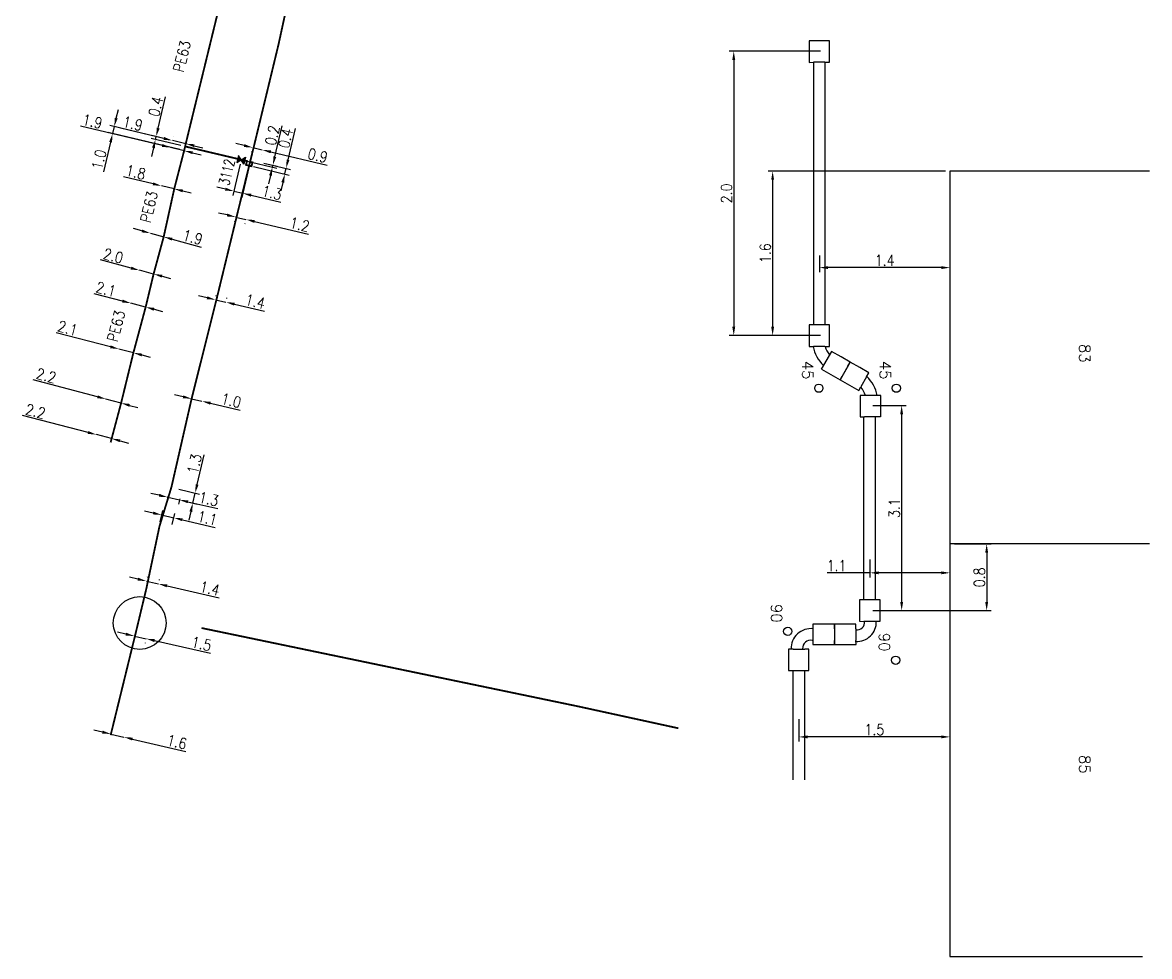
# Model space of a CAD drawing. Header units: millimetres. Extents: x 104988 to 105484, y 137061 to 138000.
# Drawn here: x 104987.9 to 105142.9, y 137261.3 to 137389.8 of the extents above; entities that cross this region are included whole.
import ezdxf
from ezdxf.enums import TextEntityAlignment as Align

# ---------------------------------------------------------------- set-up
doc = ezdxf.new("R2010")
doc.units = ezdxf.units.MM
doc.header["$PDMODE"] = 34
doc.layers.get('0').update_dxf_attribs({"linetype": 'CONTINUOUS'})
doc.layers.get('DEFPOINTS').update_dxf_attribs({"linetype": 'CONTINUOUS'})
doc.layers.add('G_120', color=4, linetype='CONTINUOUS')
doc.layers.add('G_300', color=7, linetype='CONTINUOUS')
doc.styles.add('G_ROMANS', font='ROMANS.SHX', dxfattribs={"width": 0.75})
doc.styles.get("Standard").update_dxf_attribs({"font": 'romans.shx', "width": 0.85})
doc.linetypes.add('G_TYPB_PE', pattern='A,5,-0.3,["o",Standard,S=1.5,R=0,X=0,Y=-0.5],-1.65', length=6.95)
doc.dimstyles.get("Standard").update_dxf_attribs({"dimtxt": 1.5, "dimasz": 1.2, "dimexe": 0.625, "dimexo": 0.625, "dimgap": 0.25, "dimtad": 1, "dimdec": 1, "dimzin": 0, "dimdsep": 46, "dimtxsty": 'Standard', "dimcen": -0.5, "dimadec": 0, "dimazin": 0, "dimtfac": 1, "dimtdec": 1, "dimtmove": 0, "dimatfit": 3, "dimfxl": 0, "dimtolj": 1, "dimtzin": 0, "dimarcsym": 0})

# ---------------------------------------------------------------- blocks, each defined once
blk = doc.blocks.new('*D70')
at = {"layer": 'DEFPOINTS', "color": 0, "linetype": 'Continuous', "transparency": 16777216}
for p in [(105008.77, 137325.7), (105009.27, 137324.13), (105011.63, 137325.03)]:
    blk.add_point(p, dxfattribs=at)
at = {"layer": 'G_120', "color": 0, "linetype": 'Continuous', "lineweight": -2, "transparency": 16777216}
for p, q in [((105011.9, 137326.2), (105012.85, 137330.28)), ((105009.38, 137325.56), (105012.23, 137324.89)), ((105009.88, 137323.99), (105011.91, 137323.51)), ((105011.3, 137323.66), (105011.63, 137325.03)), ((105011.03, 137322.49), (105010.76, 137321.32))]:
    blk.add_line(p, q, dxfattribs=at)
at = {"layer": 'G_120', "color": 0, "linetype": 'Continuous', "transparency": 16777216}
for points in [[(105011.7, 137326.25), (105012.09, 137326.16), (105011.63, 137325.03)], [(105010.84, 137322.53), (105011.23, 137322.44), (105011.3, 137323.66)]]:
    blk.add_solid(points, dxfattribs=at)
at = {"layer": 'G_120', "color": 0, "linetype": 'Continuous', "transparency": 16777216, "insert": (105011.53, 137329.05), "char_height": 1.5, "attachment_point": 5, "rotation": 76.9145}
blk.add_mtext('\\A1;1.3', dxfattribs=at)
blk = doc.blocks.new('*D71')
at = {"layer": 'DEFPOINTS', "color": 0, "linetype": 'Continuous', "transparency": 16777216}
for p in [(105006.65, 137320.47), (105008.7, 137321.63), (105008.34, 137320.08)]:
    blk.add_point(p, dxfattribs=at)
at = {"layer": 'G_120', "color": 0, "linetype": 'Continuous', "lineweight": -2, "transparency": 16777216}
for p, q in [((105005.85, 137322.29), (105004.68, 137322.56)), ((105006.8, 137321.08), (105007.16, 137322.63)), ((105007.01, 137322.02), (105008.7, 137321.63)), ((105008.48, 137320.69), (105008.84, 137322.24)), ((105009.87, 137321.36), (105014.36, 137320.32))]:
    blk.add_line(p, q, dxfattribs=at)
at = {"layer": 'G_120', "color": 0, "linetype": 'Continuous', "transparency": 16777216}
for points in [[(105005.89, 137322.49), (105005.8, 137322.1), (105007.01, 137322.02)], [(105009.91, 137321.56), (105009.82, 137321.17), (105008.7, 137321.63)]]:
    blk.add_solid(points, dxfattribs=at)
at = {"layer": 'G_120', "color": 0, "linetype": 'Continuous', "transparency": 16777216, "insert": (105013.31, 137321.59), "char_height": 1.5, "attachment_point": 5, "rotation": 346.935}
blk.add_mtext('\\A1;1.1', dxfattribs=at)
blk = doc.blocks.new('*D72')
at = {"layer": 'DEFPOINTS', "color": 0, "linetype": 'Continuous', "transparency": 16777216}
for p in [(105004.9, 137312.85), (105006.57, 137312.46), (105006.59, 137312.54)]:
    blk.add_point(p, dxfattribs=at)
at = {"layer": 'G_120', "color": 0, "linetype": 'Continuous', "lineweight": -2, "transparency": 16777216}
for p, q in [((105003.75, 137313.19), (105002.58, 137313.47)), ((105004.92, 137312.92), (105006.59, 137312.54)), ((105005.04, 137313.45), (105005.06, 137313.53)), ((105006.71, 137313.07), (105006.73, 137313.14)), ((105007.76, 137312.26), (105014.91, 137310.61))]:
    blk.add_line(p, q, dxfattribs=at)
at = {"layer": 'G_120', "color": 0, "linetype": 'Continuous', "transparency": 16777216}
for points in [[(105003.8, 137313.39), (105003.71, 137313), (105004.92, 137312.92)], [(105007.8, 137312.46), (105007.71, 137312.07), (105006.59, 137312.54)]]:
    blk.add_solid(points, dxfattribs=at)
at = {"layer": 'G_120', "color": 0, "linetype": 'Continuous', "transparency": 16777216, "insert": (105013.65, 137311.92), "char_height": 1.5, "attachment_point": 5, "rotation": 346.9369}
blk.add_mtext('\\A1;1.4', dxfattribs=at)
blk = doc.blocks.new('*D73')
at = {"layer": 'DEFPOINTS', "color": 0, "linetype": 'Continuous', "transparency": 16777216}
for p in [(105003.27, 137305.39), (105004.88, 137305), (105004.89, 137305.02)]:
    blk.add_point(p, dxfattribs=at)
at = {"layer": 'G_120', "color": 0, "linetype": 'Continuous', "lineweight": -2, "transparency": 16777216}
for p, q in [((105002.1, 137305.63), (105000.93, 137305.89)), ((105003.27, 137305.37), (105004.88, 137305)), ((105003.14, 137304.78), (105003.13, 137304.76)), ((105004.75, 137304.41), (105004.74, 137304.39)), ((105006.05, 137304.74), (105013.73, 137303))]:
    blk.add_line(p, q, dxfattribs=at)
at = {"layer": 'G_120', "color": 0, "linetype": 'Continuous', "transparency": 16777216}
for points in [[(105002.14, 137305.82), (105002.05, 137305.43), (105003.27, 137305.37)], [(105006.1, 137304.93), (105006.01, 137304.54), (105004.88, 137305)]]:
    blk.add_solid(points, dxfattribs=at)
at = {"layer": 'G_120', "color": 0, "linetype": 'Continuous', "transparency": 16777216, "insert": (105012.5, 137304.31), "char_height": 1.5, "attachment_point": 5, "rotation": 347.2792}
blk.add_mtext('\\A1;1.5', dxfattribs=at)
blk = doc.blocks.new('*D74')
at = {"layer": 'DEFPOINTS', "color": 0, "linetype": 'Continuous', "transparency": 16777216}
for p in [(105000.03, 137291.84), (105000.04, 137291.88), (105001.81, 137291.42)]:
    blk.add_point(p, dxfattribs=at)
at = {"layer": 'G_120', "color": 0, "linetype": 'Continuous', "lineweight": -2, "transparency": 16777216}
for p, q in [((104998.87, 137292.16), (104997.7, 137292.43)), ((105000.04, 137291.88), (105001.82, 137291.47)), ((105000.17, 137292.45), (105000.18, 137292.49)), ((105001.96, 137292.03), (105001.97, 137292.07)), ((105002.99, 137291.19), (105010.34, 137289.47))]:
    blk.add_line(p, q, dxfattribs=at)
at = {"layer": 'G_120', "color": 0, "linetype": 'Continuous', "transparency": 16777216}
for points in [[(104998.92, 137292.35), (104998.82, 137291.96), (105000.04, 137291.88)], [(105003.04, 137291.39), (105002.95, 137291), (105001.82, 137291.47)]]:
    blk.add_solid(points, dxfattribs=at)
at = {"layer": 'G_120', "color": 0, "linetype": 'Continuous', "transparency": 16777216, "insert": (105009.11, 137290.79), "char_height": 1.5, "attachment_point": 5, "rotation": 346.8132}
blk.add_mtext('\\A1;1.6', dxfattribs=at)
blk = doc.blocks.new('*D75')
at = {"layer": 'DEFPOINTS', "color": 0, "linetype": 'Continuous', "transparency": 16777216}
for p in [(105008.03, 137325.22), (105009.47, 137324.1), (105009.64, 137324.86)]:
    blk.add_point(p, dxfattribs=at)
at = {"layer": 'G_120', "color": 0, "linetype": 'Continuous', "lineweight": -2, "transparency": 16777216}
for p, q in [((105006.69, 137324.73), (105005.52, 137324.99)), ((105007.89, 137324.61), (105007.72, 137323.85)), ((105007.86, 137324.46), (105009.47, 137324.1)), ((105009.51, 137324.25), (105009.33, 137323.49)), ((105010.64, 137323.83), (105014.73, 137322.91))]:
    blk.add_line(p, q, dxfattribs=at)
at = {"layer": 'G_120', "color": 0, "linetype": 'Continuous', "transparency": 16777216}
for points in [[(105006.73, 137324.92), (105006.65, 137324.53), (105007.86, 137324.46)], [(105010.69, 137324.03), (105010.6, 137323.64), (105009.47, 137324.1)]]:
    blk.add_solid(points, dxfattribs=at)
at = {"layer": 'G_120', "color": 0, "linetype": 'Continuous', "transparency": 16777216, "insert": (105013.49, 137324.22), "char_height": 1.5, "attachment_point": 5, "rotation": 347.2792}
blk.add_mtext('\\A1;1.3', dxfattribs=at)
blk = doc.blocks.new('*D77')
at = {"layer": 'DEFPOINTS', "color": 0, "linetype": 'Continuous', "transparency": 16777216}
for p in [(105019.55, 137372.58), (105020.86, 137372.25), (105020.87, 137372.27)]:
    blk.add_point(p, dxfattribs=at)
at = {"layer": 'G_120', "color": 0, "linetype": 'Continuous', "lineweight": -2, "transparency": 16777216}
for p, q in [((105018.38, 137372.83), (105017.21, 137373.11)), ((105019.41, 137371.97), (105019.4, 137371.95)), ((105019.55, 137372.56), (105020.86, 137372.25)), ((105020.73, 137371.66), (105020.72, 137371.64)), ((105022.03, 137371.97), (105029.79, 137370.14))]:
    blk.add_line(p, q, dxfattribs=at)
at = {"layer": 'G_120', "color": 0, "linetype": 'Continuous', "transparency": 16777216}
for points in [[(105018.42, 137373.03), (105018.33, 137372.64), (105019.55, 137372.56)], [(105022.08, 137372.17), (105021.99, 137371.78), (105020.86, 137372.25)]]:
    blk.add_solid(points, dxfattribs=at)
at = {"layer": 'G_120', "color": 0, "linetype": 'Continuous', "transparency": 16777216, "insert": (105028.5, 137371.47), "char_height": 1.5, "attachment_point": 5, "rotation": 346.7427}
blk.add_mtext('\\A1;0.9', dxfattribs=at)
blk = doc.blocks.new('*D78')
at = {"layer": 'DEFPOINTS', "color": 0, "linetype": 'Continuous', "transparency": 16777216}
for p in [(105017.2, 137363.05), (105018.62, 137362.68), (105018.63, 137362.72)]:
    blk.add_point(p, dxfattribs=at)
at = {"layer": 'G_120', "color": 0, "linetype": 'Continuous', "lineweight": -2, "transparency": 16777216}
for p, q in [((105016.03, 137363.29), (105014.86, 137363.56)), ((105017.06, 137362.44), (105017.05, 137362.4)), ((105017.2, 137363.01), (105018.62, 137362.68)), ((105019.79, 137362.41), (105027.23, 137360.66)), ((105018.49, 137362.11), (105018.48, 137362.07))]:
    blk.add_line(p, q, dxfattribs=at)
at = {"layer": 'G_120', "color": 0, "linetype": 'Continuous', "transparency": 16777216}
for points in [[(105016.07, 137363.48), (105015.98, 137363.09), (105017.2, 137363.01)], [(105019.83, 137362.6), (105019.74, 137362.21), (105018.62, 137362.68)]]:
    blk.add_solid(points, dxfattribs=at)
at = {"layer": 'G_120', "color": 0, "linetype": 'Continuous', "transparency": 16777216, "insert": (105026.01, 137361.98), "char_height": 1.5, "attachment_point": 5, "rotation": 346.8277}
blk.add_mtext('\\A1;1.2', dxfattribs=at)
blk = doc.blocks.new('*D79')
at = {"layer": 'DEFPOINTS', "color": 0, "linetype": 'Continuous', "transparency": 16777216}
for p in [(105014.4, 137351.51), (105015.83, 137351.18), (105015.85, 137351.3)]:
    blk.add_point(p, dxfattribs=at)
at = {"layer": 'G_120', "color": 0, "linetype": 'Continuous', "lineweight": -2, "transparency": 16777216}
for p, q in [((105013.26, 137351.9), (105012.09, 137352.18)), ((105014.43, 137351.63), (105015.85, 137351.3)), ((105014.54, 137352.12), (105014.57, 137352.24)), ((105015.97, 137351.78), (105016, 137351.91)), ((105017.02, 137351.02), (105021.16, 137350.06))]:
    blk.add_line(p, q, dxfattribs=at)
at = {"layer": 'G_120', "color": 0, "linetype": 'Continuous', "transparency": 16777216}
for points in [[(105013.31, 137352.1), (105013.22, 137351.71), (105014.43, 137351.63)], [(105017.07, 137351.22), (105016.98, 137350.83), (105015.85, 137351.3)]]:
    blk.add_solid(points, dxfattribs=at)
at = {"layer": 'G_120', "color": 0, "linetype": 'Continuous', "transparency": 16777216, "insert": (105019.9, 137351.38), "char_height": 1.5, "attachment_point": 5, "rotation": 346.8277}
blk.add_mtext('\\A1;1.4', dxfattribs=at)
blk = doc.blocks.new('*D80')
at = {"layer": 'DEFPOINTS', "color": 0, "linetype": 'Continuous', "transparency": 16777216}
for p in [(105011.14, 137338.01), (105012.57, 137337.67), (105012.57, 137337.67)]:
    blk.add_point(p, dxfattribs=at)
at = {"layer": 'G_120', "color": 0, "linetype": 'Continuous', "lineweight": -2, "transparency": 16777216}
for p, q in [((105009.98, 137338.28), (105008.81, 137338.55)), ((105011.14, 137338.01), (105012.57, 137337.67)), ((105013.74, 137337.4), (105017.82, 137336.44))]:
    blk.add_line(p, q, dxfattribs=at)
at = {"layer": 'G_120', "color": 0, "linetype": 'Continuous', "transparency": 16777216}
for points in [[(105010.02, 137338.47), (105009.93, 137338.08), (105011.14, 137338.01)], [(105013.78, 137337.59), (105013.69, 137337.2), (105012.57, 137337.67)]]:
    blk.add_solid(points, dxfattribs=at)
at = {"layer": 'G_120', "color": 0, "linetype": 'Continuous', "transparency": 16777216, "insert": (105016.59, 137337.76), "char_height": 1.5, "attachment_point": 5, "rotation": 346.8277}
blk.add_mtext('\\A1;1.0', dxfattribs=at)
blk = doc.blocks.new('*D61')
at = {"layer": 'DEFPOINTS', "color": 0, "linetype": 'Continuous', "transparency": 16777216}
for p in [(105104.24, 137337.08), (105104.24, 137308.86), (105108.83, 137308.86)]:
    blk.add_point(p, dxfattribs=at)
at = {"layer": 'G_120', "color": 0, "linetype": 'Continuous', "lineweight": -2, "transparency": 16777216}
for p, q in [((105104.86, 137337.08), (105109.45, 137337.08)), ((105108.83, 137335.88), (105108.83, 137310.06)), ((105104.86, 137308.86), (105109.45, 137308.86))]:
    blk.add_line(p, q, dxfattribs=at)
at = {"layer": 'G_120', "color": 0, "linetype": 'Continuous', "transparency": 16777216}
for points in [[(105108.63, 137335.88), (105109.03, 137335.88), (105108.83, 137337.08)], [(105108.63, 137310.06), (105109.03, 137310.06), (105108.83, 137308.86)]]:
    blk.add_solid(points, dxfattribs=at)
at = {"layer": 'G_120', "color": 0, "linetype": 'Continuous', "transparency": 16777216, "insert": (105107.83, 137322.97), "char_height": 1.5, "attachment_point": 5, "rotation": 90}
blk.add_mtext('\\A1;3.1', dxfattribs=at)
blk = doc.blocks.new('*D62')
at = {"layer": 'DEFPOINTS', "color": 0, "linetype": 'Continuous', "transparency": 16777216}
for p in [(105115.48, 137318.03), (105105.31, 137308.86), (105120.53, 137308.86)]:
    blk.add_point(p, dxfattribs=at)
at = {"layer": 'G_120', "color": 0, "linetype": 'Continuous', "lineweight": -2, "transparency": 16777216}
for p, q in [((105116.1, 137318.03), (105121.15, 137318.03)), ((105120.53, 137316.83), (105120.53, 137310.06)), ((105105.93, 137308.86), (105121.15, 137308.86))]:
    blk.add_line(p, q, dxfattribs=at)
at = {"layer": 'G_120', "color": 0, "linetype": 'Continuous', "transparency": 16777216}
for points in [[(105120.33, 137316.83), (105120.73, 137316.83), (105120.53, 137318.03)], [(105120.33, 137310.06), (105120.73, 137310.06), (105120.53, 137308.86)]]:
    blk.add_solid(points, dxfattribs=at)
at = {"layer": 'G_120', "color": 0, "linetype": 'Continuous', "transparency": 16777216, "insert": (105119.53, 137313.44), "char_height": 1.5, "attachment_point": 5, "rotation": 90}
blk.add_mtext('\\A1;0.8', dxfattribs=at)
blk = doc.blocks.new('*D63')
at = {"layer": 'DEFPOINTS', "color": 0, "linetype": 'Continuous', "transparency": 16777216}
for p in [(105104.47, 137316.5), (105115.48, 137316.5), (105104.47, 137314.06)]:
    blk.add_point(p, dxfattribs=at)
at = {"layer": 'G_120', "color": 0, "linetype": 'Continuous', "lineweight": -2, "transparency": 16777216}
for p, q in [((105104.47, 137315.88), (105104.47, 137313.43)), ((105115.48, 137315.88), (105115.48, 137313.43)), ((105104.47, 137314.06), (105098.57, 137314.06)), ((105114.28, 137314.06), (105105.67, 137314.06))]:
    blk.add_line(p, q, dxfattribs=at)
at = {"layer": 'G_120', "color": 0, "linetype": 'Continuous', "transparency": 16777216}
for points in [[(105105.67, 137314.26), (105105.67, 137313.86), (105104.47, 137314.06)], [(105114.28, 137314.26), (105114.28, 137313.86), (105115.48, 137314.06)]]:
    blk.add_solid(points, dxfattribs=at)
at = {"layer": 'G_120', "color": 0, "linetype": 'Continuous', "transparency": 16777216, "insert": (105099.88, 137315.06), "char_height": 1.5, "attachment_point": 5}
blk.add_mtext('\\A1;1.1', dxfattribs=at)
blk = doc.blocks.new('*D64')
at = {"layer": 'DEFPOINTS', "color": 0, "linetype": 'Continuous', "transparency": 16777216}
for p in [(105094.68, 137294.55), (105115.48, 137294.93), (105094.68, 137291.49)]:
    blk.add_point(p, dxfattribs=at)
at = {"layer": 'G_120', "color": 0, "linetype": 'Continuous', "lineweight": -2, "transparency": 16777216}
for p, q in [((105115.48, 137294.31), (105115.48, 137290.87)), ((105094.68, 137293.93), (105094.68, 137290.87)), ((105114.28, 137291.49), (105095.88, 137291.49))]:
    blk.add_line(p, q, dxfattribs=at)
at = {"layer": 'G_120', "color": 0, "linetype": 'Continuous', "transparency": 16777216}
for points in [[(105095.88, 137291.69), (105095.88, 137291.29), (105094.68, 137291.49)], [(105114.28, 137291.69), (105114.28, 137291.29), (105115.48, 137291.49)]]:
    blk.add_solid(points, dxfattribs=at)
at = {"layer": 'G_120', "color": 0, "linetype": 'Continuous', "transparency": 16777216, "insert": (105105.08, 137292.49), "char_height": 1.5, "attachment_point": 5}
blk.add_mtext('\\A1;1.5', dxfattribs=at)
blk = doc.blocks.new('*D65')
at = {"layer": 'DEFPOINTS', "color": 0, "linetype": 'Continuous', "transparency": 16777216}
for p in [(105097.51, 137358.35), (105115.48, 137358.27), (105097.51, 137356.05)]:
    blk.add_point(p, dxfattribs=at)
at = {"layer": 'G_120', "color": 0, "linetype": 'Continuous', "lineweight": -2, "transparency": 16777216}
for p, q in [((105097.51, 137357.72), (105097.51, 137355.43)), ((105115.48, 137357.64), (105115.48, 137355.43)), ((105114.28, 137356.05), (105098.71, 137356.05))]:
    blk.add_line(p, q, dxfattribs=at)
at = {"layer": 'G_120', "color": 0, "linetype": 'Continuous', "transparency": 16777216}
for points in [[(105098.71, 137356.25), (105098.71, 137355.85), (105097.51, 137356.05)], [(105114.28, 137356.25), (105114.28, 137355.85), (105115.48, 137356.05)]]:
    blk.add_solid(points, dxfattribs=at)
at = {"layer": 'G_120', "color": 0, "linetype": 'Continuous', "transparency": 16777216, "insert": (105106.49, 137357.05), "char_height": 1.5, "attachment_point": 5}
blk.add_mtext('\\A1;1.4', dxfattribs=at)
blk = doc.blocks.new('*D66')
at = {"layer": 'DEFPOINTS', "color": 0, "linetype": 'Continuous', "transparency": 16777216}
for p in [(105115.48, 137369.33), (105091.08, 137346.72), (105097.89, 137346.72)]:
    blk.add_point(p, dxfattribs=at)
at = {"layer": 'G_120', "color": 0, "linetype": 'Continuous', "lineweight": -2, "transparency": 16777216}
for p, q in [((105114.86, 137369.33), (105090.46, 137369.33)), ((105091.08, 137368.13), (105091.08, 137347.92)), ((105097.27, 137346.72), (105090.46, 137346.72))]:
    blk.add_line(p, q, dxfattribs=at)
at = {"layer": 'G_120', "color": 0, "linetype": 'Continuous', "transparency": 16777216}
for points in [[(105090.88, 137368.13), (105091.28, 137368.13), (105091.08, 137369.33)], [(105090.88, 137347.92), (105091.28, 137347.92), (105091.08, 137346.72)]]:
    blk.add_solid(points, dxfattribs=at)
at = {"layer": 'G_120', "color": 0, "linetype": 'Continuous', "transparency": 16777216, "insert": (105090.08, 137358.03), "char_height": 1.5, "attachment_point": 5, "rotation": 90}
blk.add_mtext('\\A1;1.6', dxfattribs=at)
blk = doc.blocks.new('*D67')
at = {"layer": 'DEFPOINTS', "color": 0, "linetype": 'Continuous', "transparency": 16777216}
for p in [(105098.27, 137385.81), (105085.73, 137346.72), (105098.27, 137346.72)]:
    blk.add_point(p, dxfattribs=at)
at = {"layer": 'G_120', "color": 0, "linetype": 'Continuous', "lineweight": -2, "transparency": 16777216}
for p, q in [((105097.65, 137385.81), (105085.11, 137385.81)), ((105085.73, 137384.61), (105085.73, 137347.92)), ((105097.65, 137346.72), (105085.11, 137346.72))]:
    blk.add_line(p, q, dxfattribs=at)
at = {"layer": 'G_120', "color": 0, "linetype": 'Continuous', "transparency": 16777216}
for points in [[(105085.53, 137384.61), (105085.93, 137384.61), (105085.73, 137385.81)], [(105085.53, 137347.92), (105085.93, 137347.92), (105085.73, 137346.72)]]:
    blk.add_solid(points, dxfattribs=at)
at = {"layer": 'G_120', "color": 0, "linetype": 'Continuous', "transparency": 16777216, "insert": (105084.73, 137366.26), "char_height": 1.5, "attachment_point": 5, "rotation": 90}
blk.add_mtext('\\A1;2.0', dxfattribs=at)
blk = doc.blocks.new('*D253')
at = {"layer": 'DEFPOINTS', "color": 0, "linetype": 'Continuous', "transparency": 16777216}
for p in [(105017.97, 137370.89), (105020.46, 137370.57), (105022.32, 137370.13)]:
    blk.add_point(p, dxfattribs=at)
at = {"layer": 'G_300', "color": 0, "linetype": 'Continuous', "lineweight": -2, "transparency": 16777216}
for p, q in [((105022.59, 137371.3), (105023.58, 137375.56)), ((105018.58, 137370.75), (105022.87, 137369.75)), ((105021.07, 137370.43), (105022.93, 137369.99)), ((105022.26, 137369.89), (105022.32, 137370.13)), ((105021.99, 137368.73), (105021.72, 137367.56))]:
    blk.add_line(p, q, dxfattribs=at)
at = {"layer": 'G_300', "color": 0, "linetype": 'Continuous', "transparency": 16777216}
for points in [[(105022.4, 137371.35), (105022.79, 137371.26), (105022.32, 137370.13)], [(105021.8, 137368.77), (105022.18, 137368.68), (105022.26, 137369.89)]]:
    blk.add_solid(points, dxfattribs=at)
at = {"layer": 'G_300', "color": 0, "linetype": 'Continuous', "transparency": 16777216, "insert": (105022.25, 137374.24), "char_height": 1.5, "attachment_point": 5, "rotation": 76.8644}
blk.add_mtext('\\A1;0.2', dxfattribs=at)
blk = doc.blocks.new('G_300_04')
at = {"linetype": 'Continuous'}
h = blk.add_hatch(color=0, dxfattribs=at)
h.paths.add_polyline_path([(-1, 1), (-1, -1), (0, 0)])
h.paths.add_polyline_path([(1, 1), (0, 0), (1, -1)])
at = {"color": 0, "linetype": 'Continuous', "flags": 128}
blk.add_lwpolyline([(-1, -1), (1, 1), (1, -1), (-1, 1)], close=True, dxfattribs=at)
at = {"color": 0, "linetype": 'Continuous', "style": 'G_ROMANS', "width": 0.75}
blk.add_attdef('NUM', text='', height=1.5, dxfattribs=at).set_placement((0, 2.1), align=Align.MIDDLE_CENTER)
at = {"color": 0, "linetype": 'Continuous', "style": 'G_ROMANS', "width": 0.75, "flags": 3}
for tag, p in [('DEF_LEG', (0, -5)), ('DEF_COUP', (0, -7.5)), ('DEF_TYPE', (0, -10))]:
    blk.add_attdef(tag, text='', height=1.2, dxfattribs=at).set_placement(p, align=Align.MIDDLE)
blk = doc.blocks.new('*D254')
at = {"layer": 'DEFPOINTS', "color": 0, "linetype": 'Continuous', "transparency": 16777216}
for p in [(105019.06, 137370.08), (105020.46, 137370.57), (105024.14, 137369.71)]:
    blk.add_point(p, dxfattribs=at)
at = {"layer": 'G_120', "color": 0, "linetype": 'Continuous', "lineweight": -2, "transparency": 16777216}
for p, q in [((105024.41, 137370.88), (105025.42, 137375.19)), ((105021.07, 137370.43), (105024.75, 137369.57)), ((105019.67, 137369.94), (105024.56, 137368.79)), ((105023.96, 137368.93), (105024.14, 137369.71)), ((105023.68, 137367.77), (105023.41, 137366.6))]:
    blk.add_line(p, q, dxfattribs=at)
at = {"layer": 'G_120', "color": 0, "linetype": 'Continuous', "transparency": 16777216}
for points in [[(105024.22, 137370.92), (105024.6, 137370.83), (105024.14, 137369.71)], [(105023.49, 137367.81), (105023.88, 137367.72), (105023.96, 137368.93)]]:
    blk.add_solid(points, dxfattribs=at)
at = {"layer": 'G_120', "color": 0, "linetype": 'Continuous', "transparency": 16777216, "insert": (105024.08, 137373.85), "char_height": 1.5, "attachment_point": 5, "rotation": 76.8644}
blk.add_mtext('\\A1;0.4', dxfattribs=at)
blk = doc.blocks.new('*D255')
at = {"layer": 'DEFPOINTS', "color": 0, "linetype": 'Continuous', "transparency": 16777216}
for p in [(105017.97, 137370.89), (105019.19, 137370.61), (105016.96, 137366.57)]:
    blk.add_point(p, dxfattribs=at)
at = {"layer": 'G_300', "color": 0, "linetype": 'Continuous', "lineweight": -2, "transparency": 16777216}
for p, q in [((105017.83, 137370.29), (105016.81, 137365.96)), ((105019.05, 137370), (105018.03, 137365.68)), ((105015.79, 137366.85), (105014.62, 137367.12)), ((105016.96, 137366.57), (105018.17, 137366.28)), ((105019.34, 137366.01), (105023.42, 137365.05))]:
    blk.add_line(p, q, dxfattribs=at)
at = {"layer": 'G_300', "color": 0, "linetype": 'Continuous', "transparency": 16777216}
for points in [[(105015.83, 137367.04), (105015.74, 137366.65), (105016.96, 137366.57)], [(105019.39, 137366.2), (105019.29, 137365.81), (105018.17, 137366.28)]]:
    blk.add_solid(points, dxfattribs=at)
at = {"layer": 'G_300', "color": 0, "linetype": 'Continuous', "transparency": 16777216, "insert": (105022.19, 137366.36), "char_height": 1.5, "attachment_point": 5, "rotation": 346.7422}
blk.add_mtext('\\A1;1.3', dxfattribs=at)
blk = doc.blocks.new('*D256')
at = {"layer": 'DEFPOINTS', "color": 0, "linetype": 'Continuous', "transparency": 16777216}
for p in [(105006.17, 137373.69), (105008.49, 137373.54), (105010.25, 137372.72)]:
    blk.add_point(p, dxfattribs=at)
at = {"layer": 'G_120', "color": 0, "linetype": 'Continuous', "lineweight": -2, "transparency": 16777216}
for p, q in [((105006.54, 137375.24), (105007.57, 137379.55)), ((105009.64, 137372.86), (105005.56, 137373.83)), ((105007.88, 137373.69), (105005.66, 137374.22)), ((105006.17, 137373.69), (105006.26, 137374.07)), ((105005.89, 137372.52), (105005.62, 137371.35))]:
    blk.add_line(p, q, dxfattribs=at)
at = {"layer": 'G_120', "color": 0, "linetype": 'Continuous', "transparency": 16777216}
for points in [[(105006.35, 137375.29), (105006.74, 137375.19), (105006.26, 137374.07)], [(105005.7, 137372.57), (105006.09, 137372.47), (105006.17, 137373.69)]]:
    blk.add_solid(points, dxfattribs=at)
at = {"layer": 'G_120', "color": 0, "linetype": 'Continuous', "transparency": 16777216, "insert": (105006.22, 137378.21), "char_height": 1.5, "attachment_point": 5, "rotation": 76.5924}
blk.add_mtext('\\A1;0.4', dxfattribs=at)
blk = doc.blocks.new('*D257')
at = {"layer": 'DEFPOINTS', "color": 0, "linetype": 'Continuous', "transparency": 16777216}
for p in [(105008.49, 137373.54), (105010.25, 137372.72), (105010.34, 137373.1)]:
    blk.add_point(p, dxfattribs=at)
at = {"layer": 'G_120', "color": 0, "linetype": 'Continuous', "lineweight": -2, "transparency": 16777216}
for p, q in [((105007.32, 137373.82), (105001.38, 137375.24)), ((105010.34, 137373.1), (105008.49, 137373.54)), ((105008.64, 137374.15), (105008.64, 137374.15)), ((105010.39, 137373.32), (105010.49, 137373.71)), ((105011.51, 137372.82), (105012.68, 137372.54))]:
    blk.add_line(p, q, dxfattribs=at)
at = {"layer": 'G_120', "color": 0, "linetype": 'Continuous', "transparency": 16777216}
for points in [[(105007.37, 137374.02), (105007.28, 137373.63), (105008.49, 137373.54)], [(105011.55, 137373.02), (105011.46, 137372.63), (105010.34, 137373.1)]]:
    blk.add_solid(points, dxfattribs=at)
at = {"layer": 'G_120', "color": 0, "linetype": 'Continuous', "transparency": 16777216, "insert": (105003.04, 137375.87), "char_height": 1.5, "attachment_point": 5, "rotation": 346.5924}
blk.add_mtext('\\A1;1.9', dxfattribs=at)
blk = doc.blocks.new('*D344')
at = {"layer": 'DEFPOINTS', "color": 0, "linetype": 'Continuous', "transparency": 16777216}
for p in [(105000.5, 137375.45), (105008.49, 137373.54), (105010.11, 137372.13)]:
    blk.add_point(p, dxfattribs=at)
at = {"layer": 'G_120', "color": 0, "linetype": 'Continuous', "lineweight": -2, "transparency": 16777216}
for p, q in [((105000.78, 137376.61), (105001.06, 137377.78)), ((105007.88, 137373.69), (104999.89, 137375.59)), ((105000.5, 137375.45), (105000.27, 137374.48)), ((104999.99, 137373.31), (104999.02, 137369.24)), ((105009.5, 137372.28), (104999.66, 137374.62))]:
    blk.add_line(p, q, dxfattribs=at)
at = {"layer": 'G_120', "color": 0, "linetype": 'Continuous', "transparency": 16777216}
for points in [[(105000.58, 137376.66), (105000.97, 137376.57), (105000.5, 137375.45)], [(104999.8, 137373.36), (105000.19, 137373.26), (105000.27, 137374.48)]]:
    blk.add_solid(points, dxfattribs=at)
at = {"layer": 'G_120', "color": 0, "linetype": 'Continuous', "transparency": 16777216, "insert": (104998.39, 137370.92), "char_height": 1.5, "attachment_point": 5, "rotation": 76.5924}
blk.add_mtext('\\A1;1.0', dxfattribs=at)
blk = doc.blocks.new('*D345')
at = {"layer": 'DEFPOINTS', "color": 0, "linetype": 'Continuous', "transparency": 16777216}
for p in [(105007, 137367.3), (105007, 137367.3), (105008.75, 137366.88)]:
    blk.add_point(p, dxfattribs=at)
at = {"layer": 'G_120', "color": 0, "linetype": 'Continuous', "lineweight": -2, "transparency": 16777216}
for p, q in [((105005.83, 137367.57), (105001.76, 137368.54)), ((105008.75, 137366.88), (105007, 137367.3)), ((105009.92, 137366.6), (105011.09, 137366.32))]:
    blk.add_line(p, q, dxfattribs=at)
at = {"layer": 'G_120', "color": 0, "linetype": 'Continuous', "transparency": 16777216}
for points in [[(105005.88, 137367.77), (105005.79, 137367.38), (105007, 137367.3)], [(105009.97, 137366.79), (105009.87, 137366.41), (105008.75, 137366.88)]]:
    blk.add_solid(points, dxfattribs=at)
at = {"layer": 'G_120', "color": 0, "linetype": 'Continuous', "transparency": 16777216, "insert": (105003.45, 137369.17), "char_height": 1.5, "attachment_point": 5, "rotation": 346.5924}
blk.add_mtext('\\A1;1.8', dxfattribs=at)
blk = doc.blocks.new('*D346')
at = {"layer": 'DEFPOINTS', "color": 0, "linetype": 'Continuous', "transparency": 16777216}
for p in [(105003.97, 137355.68), (105003.97, 137355.68), (105005.91, 137355.17)]:
    blk.add_point(p, dxfattribs=at)
at = {"layer": 'G_120', "color": 0, "linetype": 'Continuous', "lineweight": -2, "transparency": 16777216}
for p, q in [((105002.81, 137355.99), (104998.59, 137357.1)), ((105005.91, 137355.17), (105003.97, 137355.68)), ((105007.07, 137354.87), (105008.23, 137354.57))]:
    blk.add_line(p, q, dxfattribs=at)
at = {"layer": 'G_120', "color": 0, "linetype": 'Continuous', "transparency": 16777216}
for points in [[(105002.86, 137356.18), (105002.76, 137355.79), (105003.97, 137355.68)], [(105007.12, 137355.06), (105007.02, 137354.68), (105005.91, 137355.17)]]:
    blk.add_solid(points, dxfattribs=at)
at = {"layer": 'G_120', "color": 0, "linetype": 'Continuous', "transparency": 16777216, "insert": (105000.37, 137357.66), "char_height": 1.5, "attachment_point": 5, "rotation": 345.3006}
blk.add_mtext('\\A1;2.0', dxfattribs=at)
blk = doc.blocks.new('*D347')
at = {"layer": 'DEFPOINTS', "color": 0, "linetype": 'Continuous', "transparency": 16777216}
for p in [(105002.79, 137351.15), (105002.79, 137351.15), (105004.82, 137350.62)]:
    blk.add_point(p, dxfattribs=at)
at = {"layer": 'G_120', "color": 0, "linetype": 'Continuous', "lineweight": -2, "transparency": 16777216}
for p, q in [((105001.62, 137351.45), (104997.75, 137352.46)), ((105004.82, 137350.62), (105002.79, 137351.15)), ((105005.98, 137350.32), (105007.14, 137350.02))]:
    blk.add_line(p, q, dxfattribs=at)
at = {"layer": 'G_120', "color": 0, "linetype": 'Continuous', "transparency": 16777216}
for points in [[(105001.67, 137351.65), (105001.57, 137351.26), (105002.79, 137351.15)], [(105006.03, 137350.51), (105005.93, 137350.12), (105004.82, 137350.62)]]:
    blk.add_solid(points, dxfattribs=at)
at = {"layer": 'G_120', "color": 0, "linetype": 'Continuous', "transparency": 16777216, "insert": (104999.36, 137353.08), "char_height": 1.5, "attachment_point": 5, "rotation": 345.3932}
blk.add_mtext('\\A1;2.1', dxfattribs=at)
blk = doc.blocks.new('*D348')
at = {"layer": 'DEFPOINTS', "color": 0, "linetype": 'Continuous', "transparency": 16777216}
for p in [(105005.47, 137360.78), (105005.47, 137360.78), (105007.3, 137360.28)]:
    blk.add_point(p, dxfattribs=at)
at = {"layer": 'G_120', "color": 0, "linetype": 'Continuous', "lineweight": -2, "transparency": 16777216}
for p, q in [((105004.31, 137361.09), (105003.15, 137361.41)), ((105005.47, 137360.78), (105007.3, 137360.28)), ((105008.46, 137359.96), (105012.44, 137358.88))]:
    blk.add_line(p, q, dxfattribs=at)
at = {"layer": 'G_120', "color": 0, "linetype": 'Continuous', "transparency": 16777216}
for points in [[(105004.36, 137361.29), (105004.26, 137360.9), (105005.47, 137360.78)], [(105008.51, 137360.16), (105008.41, 137359.77), (105007.3, 137360.28)]]:
    blk.add_solid(points, dxfattribs=at)
at = {"layer": 'G_120', "color": 0, "linetype": 'Continuous', "transparency": 16777216, "insert": (105011.29, 137360.23), "char_height": 1.5, "attachment_point": 5, "rotation": 344.7917}
blk.add_mtext('\\A1;1.9', dxfattribs=at)
blk = doc.blocks.new('*D349')
at = {"layer": 'DEFPOINTS', "color": 0, "linetype": 'Continuous', "transparency": 16777216}
for p in [(105008.26, 137372.57), (105008.26, 137372.57), (105010.11, 137372.13)]:
    blk.add_point(p, dxfattribs=at)
at = {"layer": 'G_120', "color": 0, "linetype": 'Continuous', "lineweight": -2, "transparency": 16777216}
for p, q in [((105007.09, 137372.85), (104995.85, 137375.53)), ((105008.41, 137373.18), (105008.41, 137373.18)), ((105010.11, 137372.13), (105008.26, 137372.57)), ((105011.28, 137371.85), (105012.45, 137371.58))]:
    blk.add_line(p, q, dxfattribs=at)
at = {"layer": 'G_120', "color": 0, "linetype": 'Continuous', "transparency": 16777216}
for points in [[(105007.14, 137373.05), (105007.05, 137372.66), (105008.26, 137372.57)], [(105011.32, 137372.05), (105011.23, 137371.66), (105010.11, 137372.13)]]:
    blk.add_solid(points, dxfattribs=at)
at = {"layer": 'G_120', "color": 0, "linetype": 'Continuous', "transparency": 16777216, "insert": (104997.5, 137376.17), "char_height": 1.5, "attachment_point": 5, "rotation": 346.5924}
blk.add_mtext('\\A1;1.9', dxfattribs=at)
blk = doc.blocks.new('*D350')
at = {"layer": 'DEFPOINTS', "color": 0, "linetype": 'Continuous', "transparency": 16777216}
for p in [(105001.14, 137344.85), (105001.14, 137344.85), (105003.13, 137344.33)]:
    blk.add_point(p, dxfattribs=at)
at = {"layer": 'G_120', "color": 0, "linetype": 'Continuous', "lineweight": -2, "transparency": 16777216}
for p, q in [((104999.98, 137345.15), (104992.49, 137347.1)), ((105003.13, 137344.33), (105001.14, 137344.85)), ((105004.29, 137344.03), (105005.45, 137343.73))]:
    blk.add_line(p, q, dxfattribs=at)
at = {"layer": 'G_120', "color": 0, "linetype": 'Continuous', "transparency": 16777216}
for points in [[(105000.03, 137345.35), (104999.93, 137344.96), (105001.14, 137344.85)], [(105004.34, 137344.22), (105004.24, 137343.84), (105003.13, 137344.33)]]:
    blk.add_solid(points, dxfattribs=at)
at = {"layer": 'G_120', "color": 0, "linetype": 'Continuous', "transparency": 16777216, "insert": (104994.1, 137347.72), "char_height": 1.5, "attachment_point": 5, "rotation": 345.3932}
blk.add_mtext('\\A1;2.1', dxfattribs=at)
blk = doc.blocks.new('*D351')
at = {"layer": 'DEFPOINTS', "color": 0, "linetype": 'Continuous', "transparency": 16777216}
for p in [(104999.36, 137337.97), (104999.36, 137337.97), (105001.44, 137337.41)]:
    blk.add_point(p, dxfattribs=at)
at = {"layer": 'G_120', "color": 0, "linetype": 'Continuous', "lineweight": -2, "transparency": 16777216}
for p, q in [((104998.2, 137338.28), (104989.35, 137340.63)), ((105001.44, 137337.41), (104999.36, 137337.97)), ((105002.6, 137337.1), (105003.76, 137336.8))]:
    blk.add_line(p, q, dxfattribs=at)
at = {"layer": 'G_120', "color": 0, "linetype": 'Continuous', "transparency": 16777216}
for points in [[(104998.25, 137338.47), (104998.15, 137338.08), (104999.36, 137337.97)], [(105002.65, 137337.3), (105002.55, 137336.91), (105001.44, 137337.41)]]:
    blk.add_solid(points, dxfattribs=at)
at = {"layer": 'G_120', "color": 0, "linetype": 'Continuous', "transparency": 16777216, "insert": (104991.14, 137341.19), "char_height": 1.5, "attachment_point": 5, "rotation": 345.0933}
blk.add_mtext('\\A1;2.2', dxfattribs=at)
blk = doc.blocks.new('*D352')
at = {"layer": 'DEFPOINTS', "color": 0, "linetype": 'Continuous', "transparency": 16777216}
for p in [(104998.06, 137333.07), (104998.06, 137333.07), (105000.14, 137332.53)]:
    blk.add_point(p, dxfattribs=at)
at = {"layer": 'G_120', "color": 0, "linetype": 'Continuous', "lineweight": -2, "transparency": 16777216}
for p, q in [((104996.89, 137333.37), (104987.88, 137335.72)), ((105000.14, 137332.53), (104998.06, 137333.07)), ((105001.3, 137332.22), (105002.46, 137331.92))]:
    blk.add_line(p, q, dxfattribs=at)
at = {"layer": 'G_120', "color": 0, "linetype": 'Continuous', "transparency": 16777216}
for points in [[(104996.95, 137333.56), (104996.84, 137333.18), (104998.06, 137333.07)], [(105001.35, 137332.42), (105001.25, 137332.03), (105000.14, 137332.53)]]:
    blk.add_solid(points, dxfattribs=at)
at = {"layer": 'G_120', "color": 0, "linetype": 'Continuous', "transparency": 16777216, "insert": (104989.67, 137336.28), "char_height": 1.5, "attachment_point": 5, "rotation": 345.4171}
blk.add_mtext('\\A1;2.2', dxfattribs=at)

msp = doc.modelspace()

# ---------------------------------------------------------------- linework, layer by layer
at = {"layer": 'G_120', "linetype": 'Continuous'}
for p, q in [((105098.91, 137387.26), (105096.1, 137387.26)), ((105096.1, 137387.25), (105096.1, 137384.27)), ((105098.91, 137385.71), (105098.91, 137387.26)), ((105098.91, 137384.3), (105098.91, 137385.71)), ((105096.1, 137384.27), (105096.68, 137384.3)), ((105098.28, 137384.3), (105096.68, 137384.3)), ((105096.68, 137384.3), (105096.68, 137348.17)), ((105098.28, 137384.3), (105098.91, 137384.3)), ((105098.28, 137384.3), (105098.28, 137348.17)), ((105115.48, 137369.33), (105115.48, 137317.83)), ((105142.93, 137369.33), (105115.48, 137369.33)), ((105098.91, 137348.17), (105096.1, 137348.17)), ((105096.1, 137348.16), (105096.1, 137345.18)), ((105098.91, 137346.62), (105098.91, 137348.17)), ((105098.91, 137345.21), (105098.91, 137346.62)), ((105096.1, 137345.18), (105096.68, 137345.21)), ((105098.28, 137345.21), (105096.68, 137345.21)), ((105099.18, 137344.53), (105097.78, 137342.08)), ((105098.28, 137345.21), (105098.91, 137345.21)), ((105100.53, 137343.76), (105099.18, 137344.53)), ((105101.75, 137343.06), (105100.53, 137343.76)), ((105101.75, 137343.06), (105100.36, 137340.61)), ((105101.44, 137342.51), (105100.64, 137341.12)), ((105101.44, 137342.51), (105101.75, 137343.06)), ((105103.1, 137342.29), (105101.75, 137343.06)), ((105104.32, 137341.59), (105103.1, 137342.29)), ((105097.8, 137342.08), (105100.38, 137340.6)), ((105100.38, 137340.6), (105100.64, 137341.12)), ((105104.01, 137341.04), (105103.22, 137339.65)), ((105104.01, 137341.04), (105104.32, 137341.59)), ((105100.37, 137340.61), (105102.95, 137339.13)), ((105102.95, 137339.13), (105103.22, 137339.65)), ((105105.96, 137338.46), (105103.14, 137338.46)), ((105103.14, 137338.45), (105103.14, 137335.5)), ((105105.96, 137336.91), (105105.96, 137338.46)), ((105105.96, 137335.5), (105105.96, 137336.91)), ((105103.14, 137335.5), (105103.72, 137335.5)), ((105103.6, 137335.52), (105103.6, 137310.35)), ((105105.93, 137335.5), (105103.72, 137335.5)), ((105105.2, 137335.52), (105105.2, 137310.35)), ((105142.93, 137318.07), (105115.48, 137318.07)), ((105115.48, 137318.07), (105115.48, 137261.29)), ((105105.86, 137310.35), (105103.04, 137310.35)), ((105103.04, 137310.33), (105103.04, 137307.39)), ((105105.86, 137308.79), (105105.86, 137310.35)), ((105105.86, 137307.38), (105105.86, 137308.79)), ((105098.16, 137307), (105096.6, 137307)), ((105096.6, 137307), (105096.6, 137304.18)), ((105099.57, 137307), (105098.16, 137307)), ((105101.12, 137307), (105099.57, 137307)), ((105099.57, 137307), (105099.57, 137304.18)), ((105099.57, 137306.37), (105099.57, 137307)), ((105102.53, 137307), (105101.12, 137307)), ((105102.53, 137306.37), (105102.53, 137307)), ((105103.04, 137307.39), (105103.62, 137307.38)), ((105105.83, 137307.38), (105103.62, 137307.38)), ((105099.57, 137306.37), (105099.57, 137304.77)), ((105102.53, 137306.37), (105102.53, 137304.77)), ((105093.26, 137303.57), (105093.26, 137302.16)), ((105093.89, 137303.57), (105093.26, 137303.57)), ((105093.89, 137303.57), (105095.49, 137303.57)), ((105096.07, 137303.56), (105095.49, 137303.57)), ((105096.07, 137300.62), (105096.07, 137303.56)), ((105096.62, 137304.18), (105099.59, 137304.18)), ((105099.59, 137304.18), (105099.57, 137304.77)), ((105099.58, 137304.18), (105102.56, 137304.18)), ((105102.56, 137304.18), (105102.53, 137304.77)), ((105093.26, 137302.16), (105093.26, 137300.61)), ((105093.26, 137300.61), (105096.07, 137300.61)), ((105093.89, 137285.59), (105093.89, 137300.61)), ((105095.49, 137285.59), (105095.49, 137300.61)), ((105115.48, 137261.29), (105141.99, 137261.29))]:
    msp.add_line(p, q, dxfattribs=at)
at = {"layer": 'G_120', "linetype": 'G_TYPB_PE', "const_width": 0.25}
for points in [[(105000, 137291.73), (105000.03, 137291.84), (105003.5, 137305.99), (105004.92, 137311.92), (105006.72, 137320.46), (105008.37, 137325.87), (105011.14, 137338.01), (105014.66, 137352.05), (105017.47, 137363.61), (105019.81, 137373.13), (105023.1, 137386.76), (105026.03, 137400.25), (105029.2, 137413.72)], [(105000, 137332), (105000.14, 137332.53), (105001.44, 137337.41), (105003.13, 137344.33), (105004.82, 137350.62), (105005.91, 137355.17), (105007.3, 137360.28), (105008.75, 137366.88), (105010.11, 137372.13), (105010.11, 137372.13), (105010.11, 137372.13), (105010.11, 137372.13), (105010.55, 137373.98), (105015.97, 137396.16)]]:
    msp.add_lwpolyline(points, dxfattribs=at)
at = {"layer": 'G_120', "linetype": 'G_TYPB_PE', "const_width": 0.25, "flags": 128}
for points in [[(105010.25, 137372.72), (105017.49, 137371.01)], [(105018.46, 137370.78), (105018.76, 137370.71), (105018.62, 137370.18), (105019.38, 137370), (105019.51, 137370.53), (105019.18, 137370.61)]]:
    msp.add_lwpolyline(points, dxfattribs=at)
at = {"layer": 'G_120', "linetype": 'Continuous', "const_width": 0.25, "flags": 128}
msp.add_lwpolyline([(105012.51, 137306.47), (105064.32, 137295.69), (105078.11, 137292.68), (105064.32, 137295.69)], dxfattribs=at)
at = {"layer": 'G_120', "linetype": 'Continuous'}
for centre, radius in [((105097.44, 137339.46), 0.566), ((105108.1, 137339.46), 0.566), ((105004, 137307.16), 3.63), ((105093.16, 137306.01), 0.566), ((105108, 137302.04), 0.566)]:
    msp.add_circle(centre, radius, dxfattribs=at)
for centre, radius, start, end in [((105101.22, 137345.98), 4.61, 189.6334, 227.0838), ((105101.22, 137345.98), 3.01, 194.8526, 219.8318), ((105100.93, 137337.66), 4.61, 9.8973, 47.3477), ((105100.93, 137337.66), 3.01, 15.1165, 40.0957), ((105102.69, 137307.27), 1.05, 260.9332, 6.1999), ((105102.69, 137307.27), 2.65, 266.5586, 2.3837), ((105096.36, 137303.64), 2.75, 83.7758, 181.5194), ((105096.34, 137303.66), 1.13, 80.6917, 182.0894)]:
    msp.add_arc(centre, radius, start, end, dxfattribs=at)

# ---------------------------------------------------------------- block references
at = {"layer": 'G_300'}
ref = msp.add_blockref('G_300_04', (105017.97, 137370.89), dxfattribs=dict(at, xscale=0.5, yscale=0.5, zscale=0.5, rotation=346.6847204586912))
ref.add_attrib('NUM', '3112', dxfattribs={"layer": '0', "color": 0, "linetype": 'Continuous', "height": 1.5, "rotation": 76.4209, "style": 'G_ROMANS', "width": 0.7}).set_placement((105015.99, 137369.18), align=Align.MIDDLE)

# ---------------------------------------------------------------- texts
at = {"layer": 'G_120', "linetype": 'Continuous', "width": 0.85}
for rotation, p in [(76.3598, (105010.03, 137382.81)), (75.4741, (105000.94, 137345.7))]:
    msp.add_text('PE63', height=1.5, rotation=rotation, dxfattribs=at).set_placement(p)
msp.add_text('PE63', height=1.5, rotation=76.7522, dxfattribs=at).set_placement((105005.27, 137364.41), align=Align.MIDDLE)
at = {"layer": 'G_120', "linetype": 'Continuous'}
for s, rotation, p in [('83', 269.5487, (105132.83, 137345.55)), ('45', 270, (105094.71, 137343.24)), ('45', 270, (105105.37, 137343.24)), ('90', 270, (105090.42, 137309.78)), ('90', 270, (105105.26, 137305.81)), ('85', 269.5487, (105132.83, 137289.01))]:
    msp.add_text(s, height=1.5, rotation=rotation, dxfattribs=at).set_placement(p, align=Align.BOTTOM_LEFT)

# ---------------------------------------------------------------- dimensions: what is measured, and where the dimension line sits
for base, p1, p2, text, picture, middle in [((105085.73, 137346.72), (105098.27, 137385.81), (105098.27, 137346.72), '2.0', '*D67', (105084.73, 137366.26)), ((105091.08, 137346.72), (105115.48, 137369.33), (105097.89, 137346.72), '1.6', '*D66', (105090.08, 137358.03)), ((105108.83, 137308.86), (105104.24, 137337.08), (105104.24, 137308.86), '3.1', '*D61', (105107.83, 137322.97)), ((105120.53, 137308.86), (105115.48, 137318.03), (105105.31, 137308.86), '0.8', '*D62', (105119.53, 137313.44))]:
    dim = msp.add_linear_dim(base=base, p1=p1, p2=p2, angle=270, text=text, dimstyle='Standard', dxfattribs=at)
    dim.commit()
    dim.dimension.update_dxf_attribs({"geometry": picture, "text_midpoint": middle})
for base, p1, p2, angle, picture, middle in [((105006.17, 137373.69), (105008.49, 137373.54), (105010.25, 137372.72), 76.5924, '*D256', (105007.2, 137377.98)), ((105008.26, 137372.57), (105010.11, 137372.13), (105008.26, 137372.57), 346.5924, '*D349', (104997.27, 137375.19)), ((105000.5, 137375.45), (105010.11, 137372.13), (105008.49, 137373.54), 256.5924, '*D344', (104999.37, 137370.69)), ((105010.34, 137373.1), (105008.49, 137373.54), (105010.25, 137372.72), 346.5924, '*D257', (105002.81, 137374.9)), ((105007, 137367.3), (105008.75, 137366.88), (105007, 137367.3), 346.5924, '*D345', (105003.21, 137368.2)), ((105005.47, 137360.78), (105007.3, 137360.28), (105005.47, 137360.78), 344.7917, '*D348', (105011.03, 137359.27)), ((105003.97, 137355.68), (105005.91, 137355.17), (105003.97, 137355.68), 345.3006, '*D346', (105000.12, 137356.69)), ((105002.79, 137351.15), (105004.82, 137350.62), (105002.79, 137351.15), 345.3932, '*D347', (104999.1, 137352.11)), ((105001.14, 137344.85), (105003.13, 137344.33), (105001.14, 137344.85), 345.3932, '*D350', (104993.85, 137346.75)), ((104999.36, 137337.97), (105001.44, 137337.41), (104999.36, 137337.97), 345.0933, '*D351', (104990.88, 137340.22)), ((104998.06, 137333.07), (105000.14, 137332.53), (104998.06, 137333.07), 345.4171, '*D352', (104989.41, 137335.32))]:
    dim = msp.add_linear_dim(base=base, p1=p1, p2=p2, angle=angle, dimstyle='Standard', dxfattribs=at)
    dim.commit()
    dim.dimension.update_dxf_attribs({"geometry": picture, "text_midpoint": middle, "dimtype": 160})
for base, p1, p2, angle, text, picture, middle, dimtype in [((105024.14, 137369.71), (105019.06, 137370.08), (105020.46, 137370.57), 256.8644, '0.4', '*D254', (105025.05, 137373.62), 160), ((105020.86, 137372.25), (105019.55, 137372.58), (105020.87, 137372.27), 346.7427, '0.9', '*D77', (105028.27, 137370.5), 161), ((105018.62, 137362.68), (105017.2, 137363.05), (105018.63, 137362.72), 346.8277, '1.2', '*D78', (105025.78, 137361), 161), ((105015.85, 137351.3), (105014.4, 137351.51), (105015.83, 137351.18), 346.8277, '1.4', '*D79', (105019.68, 137350.4), 161), ((105012.57, 137337.67), (105011.14, 137338.01), (105012.57, 137337.67), 346.8277, '1.0', '*D80', (105016.36, 137336.78), 161), ((105011.63, 137325.03), (105009.27, 137324.13), (105008.77, 137325.7), 256.9145, '1.3', '*D70', (105012.51, 137328.83), 160), ((105009.47, 137324.1), (105008.03, 137325.22), (105009.64, 137324.86), 347.2792, '1.3', '*D75', (105013.27, 137323.24), 161), ((105008.7, 137321.63), (105006.65, 137320.47), (105008.34, 137320.08), 346.935, '1.1', '*D71', (105013.08, 137320.61), 161), ((105006.59, 137312.54), (105004.9, 137312.85), (105006.57, 137312.46), 346.9369, '1.4', '*D72', (105013.42, 137310.95), 161), ((105004.88, 137305), (105003.27, 137305.39), (105004.89, 137305.02), 347.2792, '1.5', '*D73', (105012.27, 137303.33), 161), ((105000.04, 137291.88), (105001.81, 137291.42), (105000.03, 137291.84), 166.8132, '1.6', '*D74', (105008.88, 137289.81), 161)]:
    dim = msp.add_linear_dim(base=base, p1=p1, p2=p2, angle=angle, text=text, dimstyle='Standard', dxfattribs=at)
    dim.commit()
    dim.dimension.update_dxf_attribs({"geometry": picture, "text_midpoint": middle, "dimtype": dimtype})
for base, p1, p2, text, picture, middle in [((105097.51, 137356.05), (105115.48, 137358.27), (105097.51, 137358.35), '1.4', '*D65', (105106.49, 137357.05)), ((105094.68, 137291.49), (105115.48, 137294.93), (105094.68, 137294.55), '1.5', '*D64', (105105.08, 137292.49))]:
    dim = msp.add_linear_dim(base=base, p1=p1, p2=p2, text=text, dimstyle='Standard', dxfattribs=at)
    dim.commit()
    dim.dimension.update_dxf_attribs({"geometry": picture, "text_midpoint": middle})
dim = msp.add_linear_dim(base=(105104.47, 137314.06), p1=(105115.48, 137316.5), p2=(105104.47, 137316.5), text='1.1', dimstyle='Standard', dxfattribs=at)
dim.commit()
dim.dimension.update_dxf_attribs({"geometry": '*D63', "text_midpoint": (105099.88, 137314.06), "dimtype": 160})
at = {"layer": 'G_300', "linetype": 'Continuous'}
for base, p1, p2, angle, picture, middle in [((105022.3187, 137370.1343), (105017.9744, 137370.8944), (105020.4588, 137370.5683), 256.8644, '*D253', (105023.2245, 137374.0157)), ((105016.96, 137366.57), (105019.19, 137370.61), (105017.97, 137370.89), 346.7422, '*D255', (105021.96, 137365.39))]:
    dim = msp.add_linear_dim(base=base, p1=p1, p2=p2, angle=angle, dimstyle='Standard', dxfattribs=at)
    dim.commit()
    dim.dimension.update_dxf_attribs({"geometry": picture, "text_midpoint": middle, "dimtype": 160})

doc.saveas('drawing.dxf')
